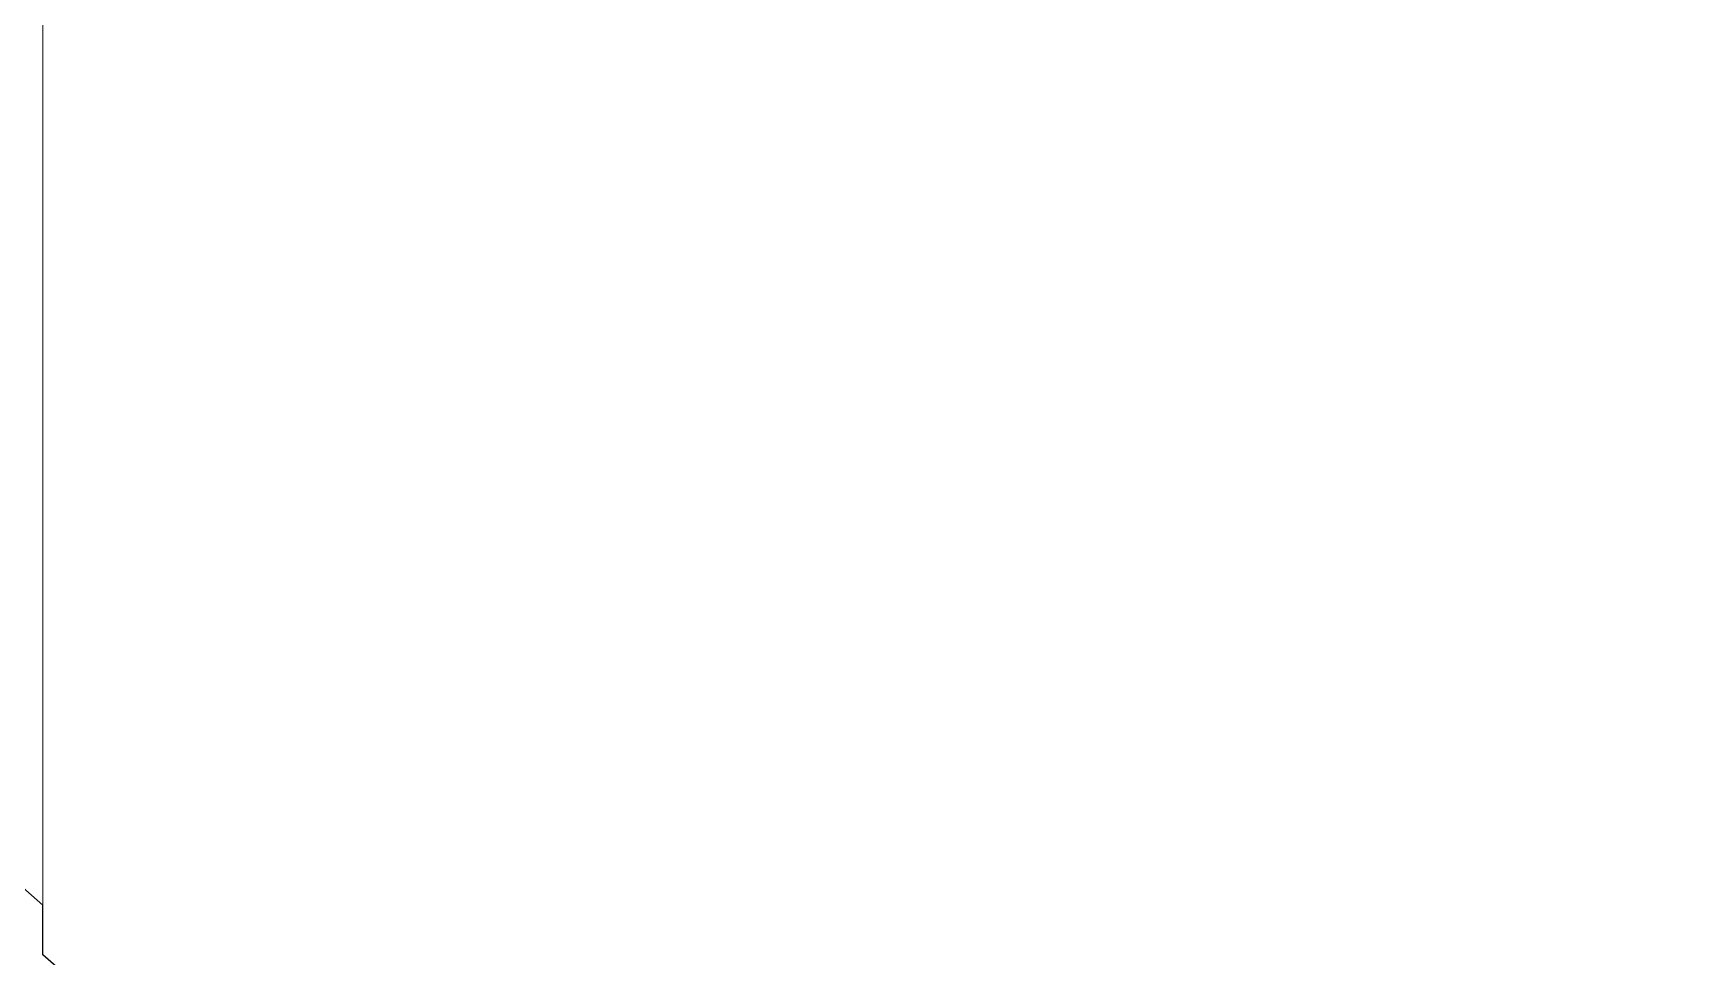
# Model space of a CAD drawing. Header units: metres. Extents: x -5 to 264, y -2 to 18.
# Drawn here: x -0.4011 to -0.1407, y 13.5872 to 13.7315 of the extents above; entities that cross this region are included whole.
import ezdxf

# ---------------------------------------------------------------- set-up
doc = ezdxf.new("R2010")
doc.units = ezdxf.units.M
doc.layers.add('A-ROOF', color=7, linetype='Continuous', lineweight=9)
doc.layers.add('A-ROOF-1', color=7, linetype='Continuous', lineweight=25)

# ---------------------------------------------------------------- blocks, each defined once
blk = doc.blocks.new('Telhados 1 - Telhados 1-4018348-CORTE A_A')
at = {"layer": 'A-ROOF'}
for q in [(-0.39963, 13.8996), (-0.39963, 13.58751)]:
    blk.add_line((-0.39963, 13.59525), q, dxfattribs=at)
at = {"layer": 'A-ROOF-1'}
for p, q in [((-0.39963, 13.59525), (-0.43905, 13.62977)), ((-0.39963, 13.58751), (-0.39963, 13.59525))]:
    blk.add_line(p, q, dxfattribs=at)
at = {"layer": 'A-ROOF-1', "flags": 128}
blk.add_lwpolyline([(0.59994, 13.58718), (0.53034, 13.52641), (0.45341, 13.47521), (0.37047, 13.43447), (0.28294, 13.40487), (0.1923, 13.38691), (0.10009, 13.38092), (0.00789, 13.38697), (-0.08275, 13.40499), (-0.17026, 13.43464), (-0.25317, 13.47544), (-0.33006, 13.52669), (-0.39963, 13.58751)], dxfattribs=at)

msp = doc.modelspace()

# ---------------------------------------------------------------- block references
at = {"layer": 'A-ROOF'}
msp.add_blockref('Telhados 1 - Telhados 1-4018348-CORTE A_A', (0, 0), dxfattribs=at)

doc.saveas('drawing.dxf')
